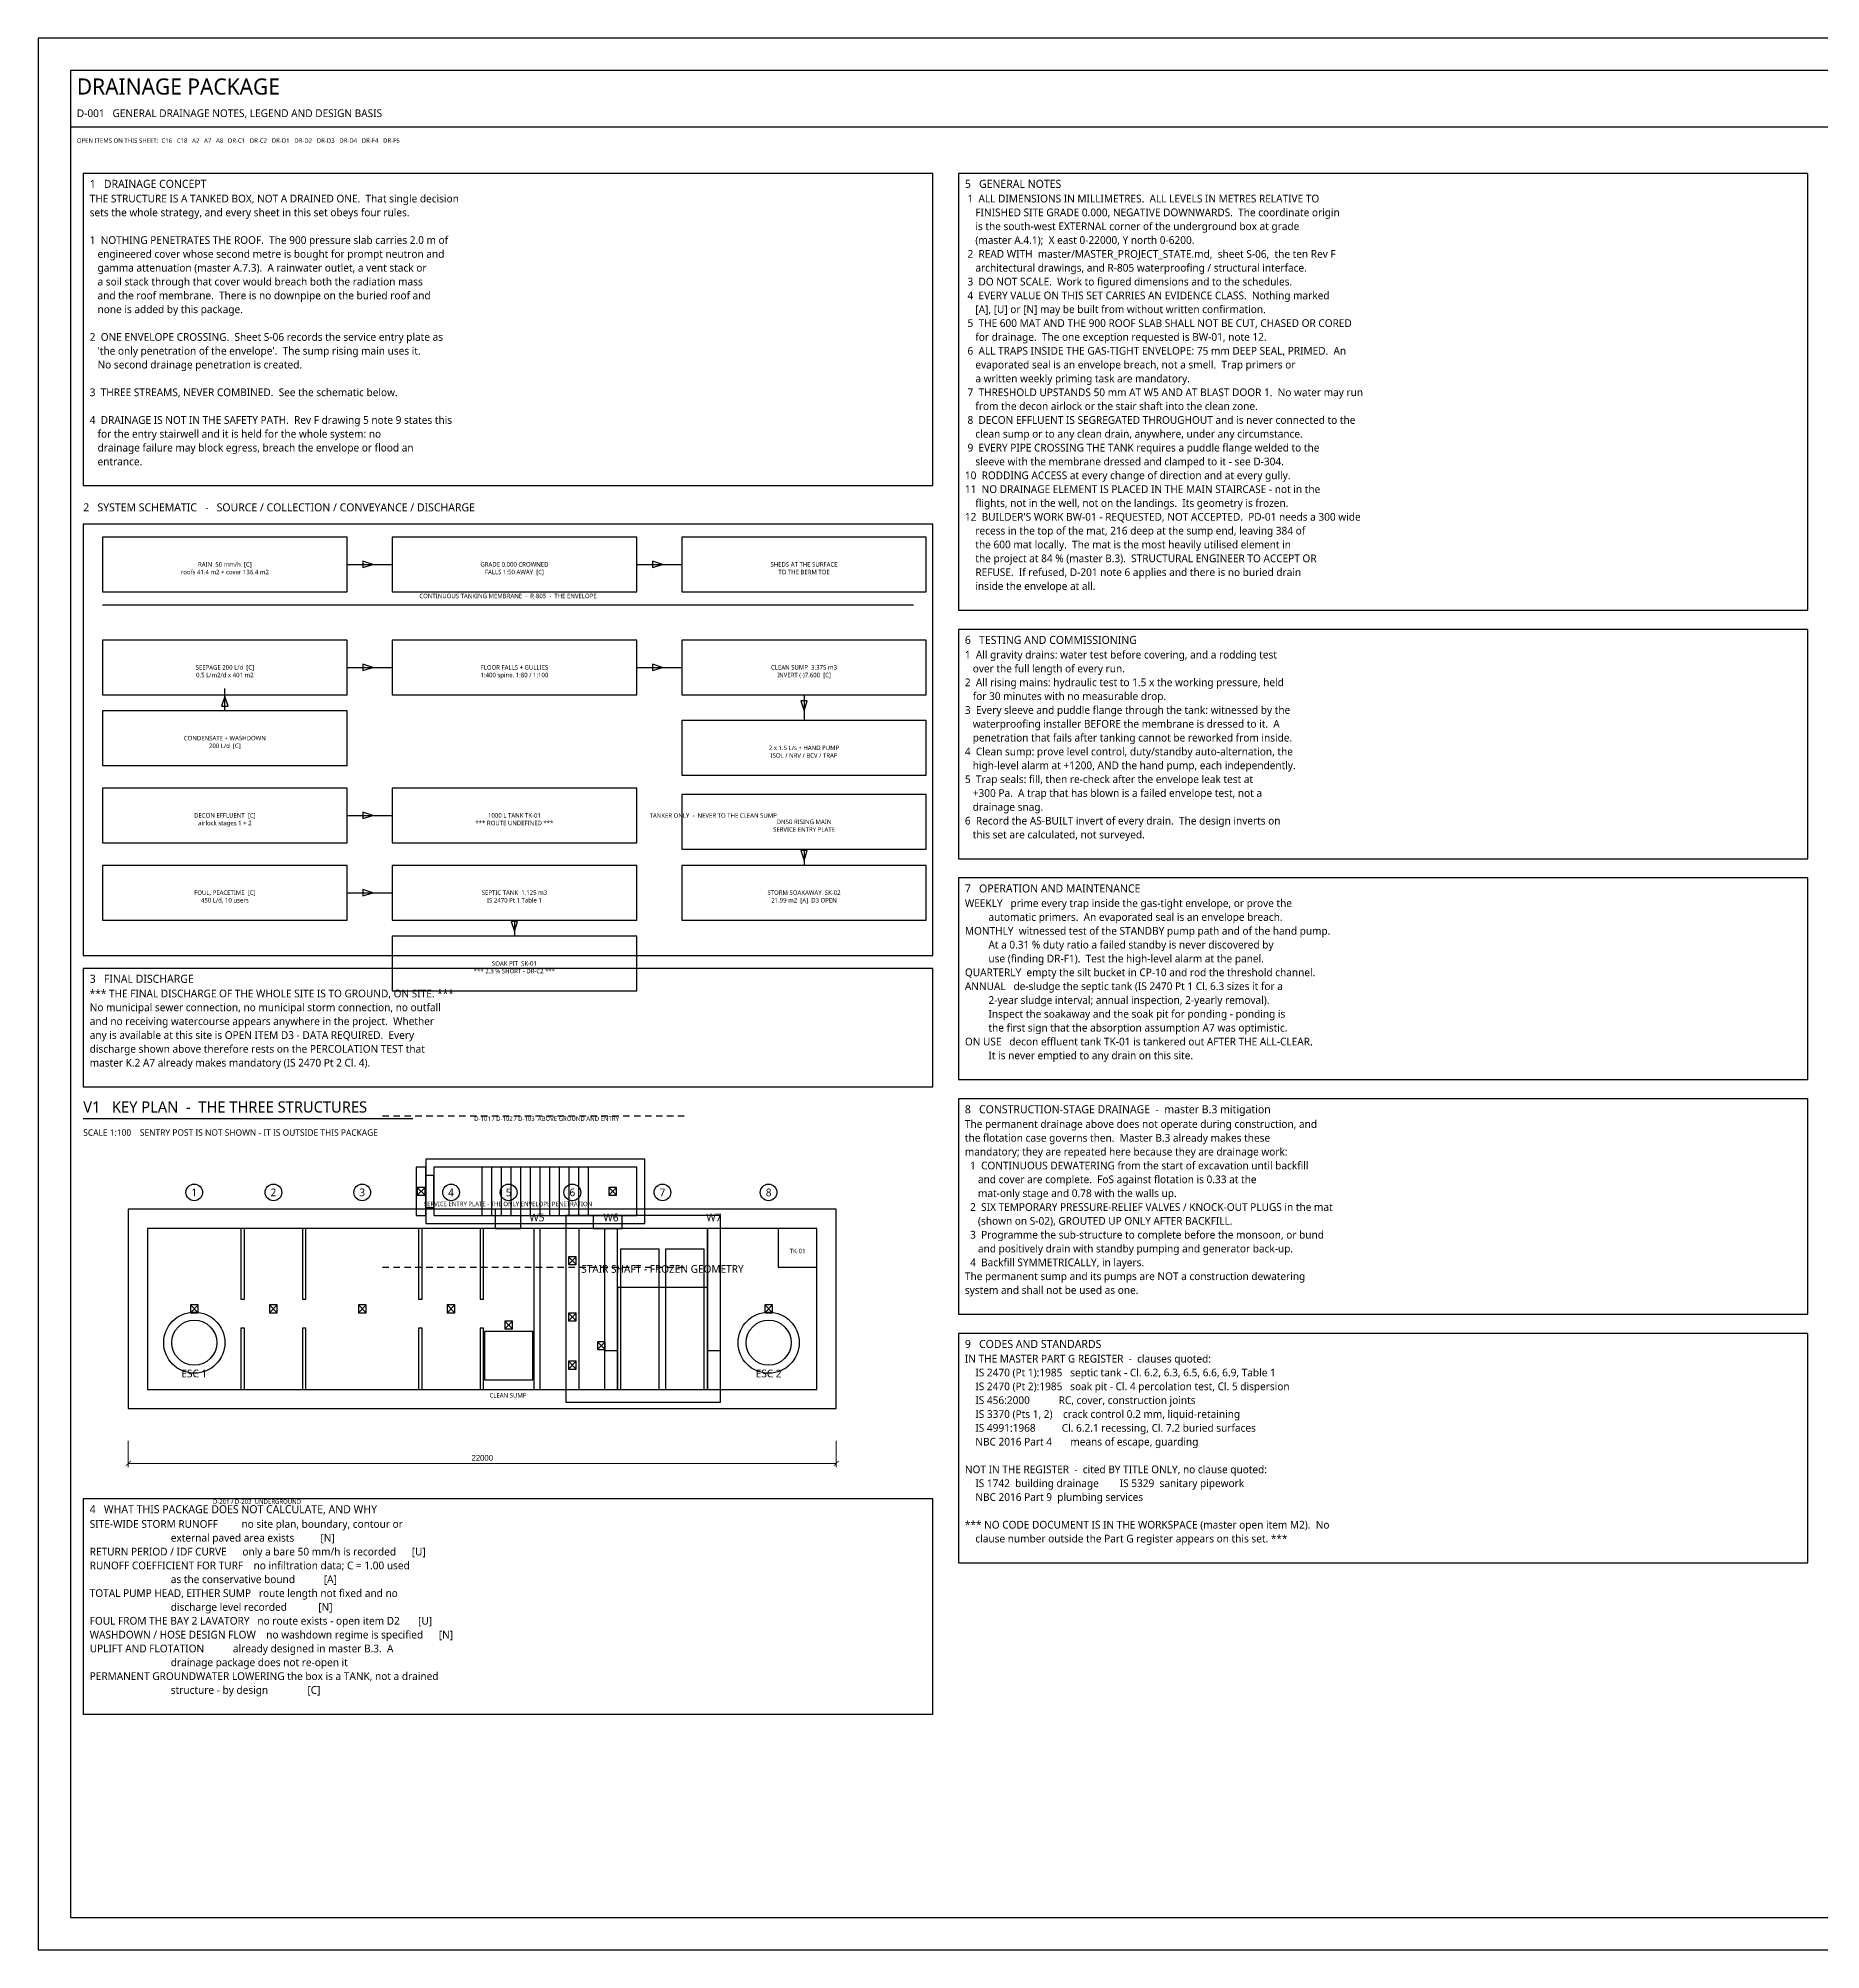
# Model space of a CAD drawing. Header units: millimetres. Extents: x 0 to 841, y 0 to 594.
# Drawn here: x 0 to 554, y 0 to 594 of the extents above; entities that cross this region are included whole.
import ezdxf
from ezdxf.enums import TextEntityAlignment as Align

# ---------------------------------------------------------------- set-up
doc = ezdxf.new("R2010")
doc.units = ezdxf.units.MM
for name, color, linetype in [('M-ARCH', 8, 'Continuous'), ('M-ARCH-HIDDEN', 8, 'Continuous'), ('M-CALLOUT', 2, 'Continuous'), ('M-EXISTING', 8, 'Continuous'), ('M-FLAG', 1, 'Continuous'), ('M-GRID', 5, 'Continuous'), ('M-STRUCT', 7, 'Continuous'), ('M-TEXT', 7, 'Continuous'), ('M-TITLE', 7, 'Continuous'), ('M-WATERPROOF', 30, 'Continuous'), ('P-DRAIN-EFF', 6, 'Continuous'), ('P-DRAIN-RISING', 2, 'Continuous'), ('P-DRAIN-SEEP', 4, 'Continuous'), ('P-DRAIN-SOIL', 1, 'Continuous'), ('P-DRAIN-STORM', 5, 'Continuous'), ('P-DRAIN-WASTE', 3, 'Continuous'), ('P-EQUIP', 2, 'Continuous'), ('S-DIM', 4, 'Continuous'), ('S-NOTE', 7, 'Continuous'), ('S-TEXT', 7, 'Continuous'), ('S-TITLE', 7, 'Continuous')]:
    doc.layers.add(name, color=color, linetype=linetype)
doc.styles.add('OpenSans', font='OpenSans-Regular.ttf')
doc.dimstyles.new('SC-DIM', dxfattribs={"dimtxt": 1.8, "dimasz": 1.6, "dimexe": 1.2, "dimexo": 1, "dimgap": 0.8, "dimtad": 1, "dimdec": 0, "dimblk": 'ARCHTICK', "dimcen": 2.5, "dimclrd": 4, "dimclre": 4, "dimclrt": 4, "dimazin": 3, "dimtfac": 1, "dimtmove": 0, "dimatfit": 3, "dimlwd": 13, "dimlwe": 13})

# ---------------------------------------------------------------- blocks, each defined once
blk = doc.blocks.new('GULLY')
at = {"layer": 'P-EQUIP'}
for p, q in [((-2.2, -2.2), (2.2, 2.2)), ((-2.2, 2.2), (2.2, -2.2))]:
    blk.add_line(p, q, dxfattribs=at)
blk.add_lwpolyline([(-2.2, -2.2), (2.2, -2.2), (2.2, 2.2), (-2.2, 2.2)], close=True, dxfattribs=at)
blk = doc.blocks.new('_ARCHTICK')
at = {"color": 0, "linetype": 'BYBLOCK', "const_width": 0.15}
blk.add_lwpolyline([(-0.5, -0.5), (0.5, 0.5)], dxfattribs=at)

msp = doc.modelspace()

# ---------------------------------------------------------------- linework, layer by layer
at = {"layer": 'M-ARCH'}
for p, q in [((138, 228.15), (138, 243.15)), ((141, 228.15), (141, 243.15)), ((144, 228.15), (144, 243.15)), ((147, 228.15), (147, 243.15)), ((150, 228.15), (150, 243.15)), ((153, 228.15), (153, 243.15)), ((156, 228.15), (156, 243.15)), ((159, 228.15), (159, 243.15)), ((162, 228.15), (162, 243.15)), ((165, 228.15), (165, 243.15)), ((168, 228.15), (168, 243.15)), ((171, 228.15), (171, 243.15))]:
    msp.add_line(p, q, dxfattribs=at)
for points in [[(181, 174.15), (193, 174.15), (193, 217.75), (181, 217.75)], [(195, 174.15), (207, 174.15), (207, 217.75), (195, 217.75)]]:
    msp.add_lwpolyline(points, close=True, dxfattribs=at)
for centre, radius in [((48.5, 188.65), 9.5), ((227, 188.65), 9.5), ((48.5, 188.65), 7), ((227, 188.65), 7)]:
    msp.add_circle(centre, radius, dxfattribs=at)
at = {"layer": 'M-ARCH-HIDDEN'}
msp.add_lwpolyline([(180, 174.15), (208, 174.15), (208, 205.75), (180, 205.75)], close=True, dxfattribs=at)
at = {"layer": 'M-EXISTING'}
for p, q in [((107, 259.15), (109, 259.15)), ((110.4, 259.15), (112.4, 259.15)), ((113.8, 259.15), (115.8, 259.15)), ((117.2, 259.15), (119.2, 259.15)), ((120.6, 259.15), (122.6, 259.15)), ((124, 259.15), (126, 259.15)), ((127.4, 259.15), (129.4, 259.15)), ((130.8, 259.15), (132.8, 259.15)), ((134.2, 259.15), (136.2, 259.15)), ((137.6, 259.15), (139.6, 259.15)), ((141, 259.15), (143, 259.15)), ((144.4, 259.15), (146.4, 259.15)), ((147.8, 259.15), (149.8, 259.15)), ((151.2, 259.15), (153.2, 259.15)), ((154.6, 259.15), (156.6, 259.15)), ((158, 259.15), (160, 259.15)), ((161.4, 259.15), (163.4, 259.15)), ((164.8, 259.15), (166.8, 259.15)), ((168.2, 259.15), (170.2, 259.15)), ((171.6, 259.15), (173.6, 259.15)), ((175, 259.15), (177, 259.15)), ((178.4, 259.15), (180.4, 259.15)), ((181.8, 259.15), (183.8, 259.15)), ((185.2, 259.15), (187.2, 259.15)), ((188.6, 259.15), (190.6, 259.15)), ((192, 259.15), (194, 259.15)), ((195.4, 259.15), (197.4, 259.15)), ((198.8, 259.15), (200.8, 259.15)), ((107, 212.15), (109, 212.15)), ((110.4, 212.15), (112.4, 212.15)), ((113.8, 212.15), (115.8, 212.15)), ((117.2, 212.15), (119.2, 212.15)), ((120.6, 212.15), (122.6, 212.15)), ((124, 212.15), (126, 212.15)), ((127.4, 212.15), (129.4, 212.15)), ((130.8, 212.15), (132.8, 212.15)), ((134.2, 212.15), (136.2, 212.15)), ((137.6, 212.15), (139.6, 212.15)), ((141, 212.15), (143, 212.15)), ((144.4, 212.15), (146.4, 212.15)), ((147.8, 212.15), (149.8, 212.15)), ((151.2, 212.15), (153.2, 212.15)), ((154.6, 212.15), (156.6, 212.15)), ((158, 212.15), (160, 212.15)), ((161.4, 212.15), (163.4, 212.15)), ((164.8, 212.15), (166.8, 212.15)), ((168.2, 212.15), (170.2, 212.15)), ((171.6, 212.15), (173.6, 212.15)), ((175, 212.15), (177, 212.15)), ((178.4, 212.15), (180.4, 212.15)), ((181.8, 212.15), (183.8, 212.15)), ((185.2, 212.15), (187.2, 212.15)), ((188.6, 212.15), (190.6, 212.15)), ((192, 212.15), (194, 212.15)), ((195.4, 212.15), (197.4, 212.15)), ((198.8, 212.15), (200.8, 212.15))]:
    msp.add_line(p, q, dxfattribs=at)
at = {"layer": 'M-FLAG'}
for points in [[(110, 297.975), (186, 297.975), (186, 314.975), (110, 314.975)], [(120.5, 230.65), (123, 230.65), (123, 240.65), (120.5, 240.65)], [(172.5, 224.15), (181.5, 224.15), (181.5, 228.15), (172.5, 228.15)], [(176, 174.15), (180, 174.15), (180, 186.15), (176, 186.15)], [(208, 174.15), (212, 174.15), (212, 186.15), (208, 186.15)]]:
    msp.add_lwpolyline(points, close=True, dxfattribs=at)
at = {"layer": 'M-GRID'}
for centre in [(48.5, 235.35), (73.1, 235.35), (100.7, 235.35), (128.3, 235.35), (146.2, 235.35), (166, 235.35), (194, 235.35), (227, 235.35)]:
    msp.add_circle(centre, 2.6, dxfattribs=at)
at = {"layer": 'M-STRUCT'}
for points in [[(120.5, 225.65), (188.5, 225.65), (188.5, 245.65), (120.5, 245.65)], [(123, 228.15), (186, 228.15), (186, 243.15), (123, 243.15)], [(28, 168.15), (248, 168.15), (248, 230.15), (28, 230.15)], [(164, 170.15), (212, 170.15), (212, 228.15), (164, 228.15)], [(34, 174.15), (242, 174.15), (242, 224.15), (34, 224.15)], [(63, 202.15), (64.1, 202.15), (64.1, 224.15), (63, 224.15)], [(82.1, 202.15), (83.2, 202.15), (83.2, 224.15), (82.1, 224.15)], [(118.2, 202.15), (119.3, 202.15), (119.3, 224.15), (118.2, 224.15)], [(137.3, 202.15), (138.4, 202.15), (138.4, 224.15), (137.3, 224.15)], [(154, 174.15), (156, 174.15), (156, 224.15), (154, 224.15)], [(168, 174.15), (208, 174.15), (208, 224.15), (168, 224.15)], [(176, 174.15), (180, 174.15), (180, 224.15), (176, 224.15)], [(208, 174.15), (212, 174.15), (212, 224.15), (208, 224.15)], [(63, 174.15), (64.1, 174.15), (64.1, 193.15), (63, 193.15)], [(82.1, 174.15), (83.2, 174.15), (83.2, 193.15), (82.1, 193.15)], [(118.2, 174.15), (119.3, 174.15), (119.3, 193.15), (118.2, 193.15)], [(137.3, 174.15), (138.4, 174.15), (138.4, 193.15), (137.3, 193.15)]]:
    msp.add_lwpolyline(points, close=True, dxfattribs=at)
at = {"layer": 'M-TITLE'}
msp.add_line((10, 566.5), (831, 566.5), dxfattribs=at)
msp.add_lwpolyline([(14, 308.975), (278, 308.975), (278, 442.975), (14, 442.975)], close=True, dxfattribs=at)
at = {"layer": 'M-WATERPROOF'}
msp.add_line((20, 417.975), (272, 417.975), dxfattribs=at)
at = {"layer": 'P-DRAIN-EFF'}
msp.add_line((96, 352.475), (110, 352.475), dxfattribs=at)
for points in [[(20, 343.975), (96, 343.975), (96, 360.975), (20, 360.975)], [(110, 343.975), (186, 343.975), (186, 360.975), (110, 360.975)], [(104, 352.475), (100.92, 353.465), (100.92, 351.485)], [(229.98, 212.15), (241.98, 212.15), (241.98, 224.15), (229.98, 224.15)]]:
    msp.add_lwpolyline(points, close=True, dxfattribs=at)
at = {"layer": 'P-DRAIN-RISING'}
for p, q in [((238, 389.975), (238, 381.975)), ((238, 341.975), (238, 336.975))]:
    msp.add_line(p, q, dxfattribs=at)
for points in [[(238, 384.975), (238.99, 388.055), (237.01, 388.055)], [(200, 341.975), (276, 341.975), (276, 358.975), (200, 358.975)], [(238, 338.475), (238.99, 341.555), (237.01, 341.555)], [(141.98, 224.15), (149.98, 224.15), (149.98, 230.15), (141.98, 230.15)]]:
    msp.add_lwpolyline(points, close=True, dxfattribs=at)
at = {"layer": 'P-DRAIN-SEEP'}
msp.add_line((96, 398.475), (110, 398.475), dxfattribs=at)
for points in [[(20, 389.975), (96, 389.975), (96, 406.975), (20, 406.975)], [(104, 398.475), (100.92, 399.465), (100.92, 397.485)]]:
    msp.add_lwpolyline(points, close=True, dxfattribs=at)
at = {"layer": 'P-DRAIN-SOIL'}
for p, q in [((96, 328.475), (110, 328.475)), ((148, 319.975), (148, 314.975))]:
    msp.add_line(p, q, dxfattribs=at)
for points in [[(20, 319.975), (96, 319.975), (96, 336.975), (20, 336.975)], [(110, 319.975), (186, 319.975), (186, 336.975), (110, 336.975)], [(104, 328.475), (100.92, 329.465), (100.92, 327.485)], [(148, 316.475), (148.99, 319.555), (147.01, 319.555)]]:
    msp.add_lwpolyline(points, close=True, dxfattribs=at)
at = {"layer": 'P-DRAIN-STORM'}
for p, q in [((96, 430.475), (110, 430.475)), ((186, 430.475), (200, 430.475))]:
    msp.add_line(p, q, dxfattribs=at)
for points in [[(20, 421.975), (96, 421.975), (96, 438.975), (20, 438.975)], [(110, 421.975), (186, 421.975), (186, 438.975), (110, 438.975)], [(200, 421.975), (276, 421.975), (276, 438.975), (200, 438.975)], [(104, 430.475), (100.92, 431.465), (100.92, 429.485)], [(194, 430.475), (190.92, 431.465), (190.92, 429.485)], [(117.5, 228.15), (120.5, 228.15), (120.5, 243.15), (117.5, 243.15)]]:
    msp.add_lwpolyline(points, close=True, dxfattribs=at)
at = {"layer": 'P-DRAIN-WASTE'}
for p, q in [((186, 398.475), (200, 398.475)), ((58, 384.975), (58, 391.975))]:
    msp.add_line(p, q, dxfattribs=at)
for points in [[(110, 389.975), (186, 389.975), (186, 406.975), (110, 406.975)], [(194, 398.475), (190.92, 399.465), (190.92, 397.485)], [(58, 389.475), (57.01, 386.395), (58.99, 386.395)], [(20, 367.975), (96, 367.975), (96, 384.975), (20, 384.975)]]:
    msp.add_lwpolyline(points, close=True, dxfattribs=at)
at = {"layer": 'P-EQUIP'}
for points in [[(200, 389.975), (276, 389.975), (276, 406.975), (200, 406.975)], [(200, 364.975), (276, 364.975), (276, 381.975), (200, 381.975)], [(200, 319.975), (276, 319.975), (276, 336.975), (200, 336.975)], [(138.68, 177.15), (153.68, 177.15), (153.68, 192.15), (138.68, 192.15)]]:
    msp.add_lwpolyline(points, close=True, dxfattribs=at)
at = {"layer": 'S-TITLE'}
msp.add_line((14, 258.35), (116.461, 258.35), dxfattribs=at)
for points in [[(0, 0), (841, 0), (841, 594), (0, 594)], [(10, 10), (831, 10), (831, 584), (10, 584)], [(14, 454.975), (278, 454.975), (278, 552), (14, 552)], [(286, 416.275), (550, 416.275), (550, 552), (286, 552)], [(286, 339.05), (550, 339.05), (550, 410.275), (286, 410.275)], [(286, 270.425), (550, 270.425), (550, 333.05), (286, 333.05)], [(14, 268.15), (278, 268.15), (278, 304.975), (14, 304.975)], [(286, 197.5), (550, 197.5), (550, 264.425), (286, 264.425)], [(286, 120.275), (550, 120.275), (550, 191.5), (286, 191.5)], [(14, 73.225), (278, 73.225), (278, 140.15), (14, 140.15)]]:
    msp.add_lwpolyline(points, close=True, dxfattribs=at)

# ---------------------------------------------------------------- block references
at = {"xscale": 0.55, "yscale": 0.55}
for p in [(119, 235.65), (178.5, 235.65), (166, 214.15), (48.5, 199.15), (73.1, 199.15), (100.7, 199.15), (128.3, 199.15), (166, 196.65), (227, 199.15), (146.2, 194.15), (175, 187.75), (166, 181.65)]:
    msp.add_blockref('GULLY', p, dxfattribs=at)

# ---------------------------------------------------------------- texts
at = {"layer": 'M-CALLOUT', "style": 'OpenSans'}
for s, p in [('D-101 / D-102 / D-103  ABOVE GROUND AND ENTRY', (158, 257.15)), ('D-201 / D-203  UNDERGROUND', (68, 138.15))]:
    msp.add_text(s, height=1.4, dxfattribs=at).set_placement(p, align=Align.BOTTOM_CENTER)
at = {"layer": 'M-FLAG', "style": 'OpenSans'}
msp.add_text('OPEN ITEMS ON THIS SHEET:  C16   C18   A2   A7   A8   DR-C1   DR-C2   DR-D1   DR-D2   DR-D3   DR-D4   DR-F4   DR-F5', height=1.4, dxfattribs=at).set_placement((12, 561.5))
msp.add_text('TANKER ONLY  -  NEVER TO THE CLEAN SUMP', height=1.4, dxfattribs=at).set_placement((190, 352.475), align=Align.MIDDLE_LEFT)
msp.add_text('SERVICE ENTRY PLATE - THE ONLY ENVELOPE PENETRATION', height=1.4, dxfattribs=at).set_placement((146, 230.65), align=Align.BOTTOM_CENTER)
at = {"layer": 'M-GRID', "style": 'OpenSans'}
for s, p in [('1', (48.5, 235.35)), ('2', (73.1, 235.35)), ('3', (100.7, 235.35)), ('4', (128.3, 235.35)), ('5', (146.2, 235.35)), ('6', (166, 235.35)), ('7', (194, 235.35)), ('8', (227, 235.35))]:
    msp.add_text(s, height=2.4, dxfattribs=at).set_placement(p, align=Align.MIDDLE_CENTER)
at = {"layer": 'M-TEXT', "style": 'OpenSans'}
for s, p in [('roofs 41.4 m2 + cover 136.4 m2', (58, 428.13)), ('RAIN  50 mm/h  [C]', (58, 430.51)), ('GRADE 0.000 CROWNED', (148, 430.51)), ('FALLS 1:50 AWAY  [C]', (148, 428.13)), ('SHEDS AT THE SURFACE', (238, 430.51)), ('TO THE BERM TOE', (238, 428.13)), ('SEEPAGE 200 L/d  [C]', (58, 398.51)), ('FLOOR FALLS + GULLIES', (148, 398.51)), ('CLEAN SUMP  3.375 m3', (238, 398.51)), ('0.5 L/m2/d x 401 m2', (58, 396.13)), ('1:400 spine, 1:80 / 1:100', (148, 396.13)), ('INVERT (-)7.600  [C]', (238, 396.13)), ('CONDENSATE + WASHDOWN', (58, 376.51)), ('200 L/d  [C]', (58, 374.13)), ('2 x 1.5 L/s + HAND PUMP', (238, 373.51)), ('ISOL / NRV / BCV / TRAP', (238, 371.13)), ('DECON EFFLUENT  [C]', (58, 352.51)), ('airlock stages 1 + 2', (58, 350.13)), ('*** ROUTE UNDEFINED ***', (148, 350.13)), ('1000 L TANK TK-01', (148, 352.51)), ('DN50 RISING MAIN', (238, 350.51)), ('SERVICE ENTRY PLATE', (238, 348.13)), ('FOUL, PEACETIME  [C]', (58, 328.51)), ('450 L/d, 10 users', (58, 326.13)), ('SEPTIC TANK  1.125 m3', (148, 328.51)), ('IS 2470 Pt 1 Table 1', (148, 326.13)), ('STORM SOAKAWAY  SK-02', (238, 328.51)), ('21.99 m2  [A]  D3 OPEN', (238, 326.13)), ('*** 2.3 % SHORT - DR-C2 ***', (148, 304.13)), ('SOAK PIT  SK-01', (148, 306.51)), ('TK-01', (236, 217.15))]:
    msp.add_text(s, height=1.4, dxfattribs=at).set_placement(p, align=Align.MIDDLE_CENTER)
for s, height, p in [('W5', 2.4, (155, 225.65)), ('W6', 2.4, (178, 225.65)), ('W7', 2.4, (210, 225.65)), ('STAIR SHAFT - FROZEN GEOMETRY', 2.4, (194, 209.65)), ('ESC 1', 2.4, (48.5, 177.15)), ('ESC 2', 2.4, (227, 177.15)), ('CLEAN SUMP', 1.4, (146, 171.15))]:
    msp.add_text(s, height=height, dxfattribs=at).set_placement(p, align=Align.BOTTOM_CENTER)
at = {"layer": 'M-TITLE', "style": 'OpenSans'}
for s, height, p in [('DRAINAGE PACKAGE', 5, (12, 576.5)), ('D-001   GENERAL DRAINAGE NOTES, LEGEND AND DESIGN BASIS', 2.4, (12, 569.5)), ('2   SYSTEM SCHEMATIC   -   SOURCE / COLLECTION / CONVEYANCE / DISCHARGE', 2.5, (14, 446.975))]:
    msp.add_text(s, height=height, dxfattribs=at).set_placement(p)
at = {"layer": 'M-WATERPROOF', "style": 'OpenSans'}
msp.add_text('CONTINUOUS TANKING MEMBRANE  -  R-805  -  THE ENVELOPE', height=1.4, dxfattribs=at).set_placement((146, 419.575), align=Align.BOTTOM_CENTER)
at = {"layer": 'S-NOTE', "style": 'OpenSans'}
for s, p in [('THE STRUCTURE IS A TANKED BOX, NOT A DRAINED ONE.  That single decision', (16, 542.975)), ('sets the whole strategy, and every sheet in this set obeys four rules.', (16, 538.675)), (' 1  ALL DIMENSIONS IN MILLIMETRES.  ALL LEVELS IN METRES RELATIVE TO', (288, 542.975)), ('    FINISHED SITE GRADE 0.000, NEGATIVE DOWNWARDS.  The coordinate origin', (288, 538.675)), ('    is the south-west EXTERNAL corner of the underground box at grade', (288, 534.375)), ('1  NOTHING PENETRATES THE ROOF.  The 900 pressure slab carries 2.0 m of', (16, 530.075)), ('    (master A.4.1);  X east 0-22000, Y north 0-6200.', (288, 530.075)), ('   engineered cover whose second metre is bought for prompt neutron and', (16, 525.775)), ('   gamma attenuation (master A.7.3).  A rainwater outlet, a vent stack or', (16, 521.475)), (' 2  READ WITH  master/MASTER_PROJECT_STATE.md,  sheet S-06,  the ten Rev F', (288, 525.775)), ('    architectural drawings, and R-805 waterproofing / structural interface.', (288, 521.475)), ('   a soil stack through that cover would breach both the radiation mass', (16, 517.175)), (' 3  DO NOT SCALE.  Work to figured dimensions and to the schedules.', (288, 517.175)), ('   and the roof membrane.  There is no downpipe on the buried roof and', (16, 512.875)), ('   none is added by this package.', (16, 508.575)), (' 4  EVERY VALUE ON THIS SET CARRIES AN EVIDENCE CLASS.  Nothing marked', (288, 512.875)), ('    [A], [U] or [N] may be built from without written confirmation.', (288, 508.575)), (' 5  THE 600 MAT AND THE 900 ROOF SLAB SHALL NOT BE CUT, CHASED OR CORED', (288, 504.275)), ('2  ONE ENVELOPE CROSSING.  Sheet S-06 records the service entry plate as', (16, 499.975)), ('    for drainage.  The one exception requested is BW-01, note 12.', (288, 499.975)), ("   'the only penetration of the envelope'.  The sump rising main uses it.", (16, 495.675)), ('   No second drainage penetration is created.', (16, 491.375)), (' 6  ALL TRAPS INSIDE THE GAS-TIGHT ENVELOPE: 75 mm DEEP SEAL, PRIMED.  An', (288, 495.675)), ('    evaporated seal is an envelope breach, not a smell.  Trap primers or', (288, 491.375)), ('    a written weekly priming task are mandatory.', (288, 487.075)), ('3  THREE STREAMS, NEVER COMBINED.  See the schematic below.', (16, 482.775)), (' 7  THRESHOLD UPSTANDS 50 mm AT W5 AND AT BLAST DOOR 1.  No water may run', (288, 482.775)), ('4  DRAINAGE IS NOT IN THE SAFETY PATH.  Rev F drawing 5 note 9 states this', (16, 474.175)), (' 8  DECON EFFLUENT IS SEGREGATED THROUGHOUT and is never connected to the', (288, 474.175)), ('    from the decon airlock or the stair shaft into the clean zone.', (288, 478.475)), ('   for the entry stairwell and it is held for the whole system: no', (16, 469.875)), ('    clean sump or to any clean drain, anywhere, under any circumstance.', (288, 469.875)), ('   drainage failure may block egress, breach the envelope or flood an', (16, 465.575)), ('   entrance.', (16, 461.275)), (' 9  EVERY PIPE CROSSING THE TANK requires a puddle flange welded to the', (288, 465.575)), ('    sleeve with the membrane dressed and clamped to it - see D-304.', (288, 461.275)), ('10  RODDING ACCESS at every change of direction and at every gully.', (288, 456.975)), ('11  NO DRAINAGE ELEMENT IS PLACED IN THE MAIN STAIRCASE - not in the', (288, 452.675)), ("12  BUILDER'S WORK BW-01 - REQUESTED, NOT ACCEPTED.  PD-01 needs a 300 wide", (288, 444.075)), ('    flights, not in the well, not on the landings.  Its geometry is frozen.', (288, 448.375)), ('    recess in the top of the mat, 216 deep at the sump end, leaving 384 of', (288, 439.775)), ('    the 600 mat locally.  The mat is the most heavily utilised element in', (288, 435.475)), ('    the project at 84 % (master B.3).  STRUCTURAL ENGINEER TO ACCEPT OR', (288, 431.175)), ('    REFUSE.  If refused, D-201 note 6 applies and there is no buried drain', (288, 426.875)), ('    inside the envelope at all.', (288, 422.575)), ('1  All gravity drains: water test before covering, and a rodding test', (288, 401.25)), ('   over the full length of every run.', (288, 396.95)), ('2  All rising mains: hydraulic test to 1.5 x the working pressure, held', (288, 392.65)), ('3  Every sleeve and puddle flange through the tank: witnessed by the', (288, 384.05)), ('   for 30 minutes with no measurable drop.', (288, 388.35)), ('   waterproofing installer BEFORE the membrane is dressed to it.  A', (288, 379.75)), ('   penetration that fails after tanking cannot be reworked from inside.', (288, 375.45)), ('4  Clean sump: prove level control, duty/standby auto-alternation, the', (288, 371.15)), ('   high-level alarm at +1200, AND the hand pump, each independently.', (288, 366.85)), ('5  Trap seals: fill, then re-check after the envelope leak test at', (288, 362.55)), ('   +300 Pa.  A trap that has blown is a failed envelope test, not a', (288, 358.25)), ('   drainage snag.', (288, 353.95)), ('6  Record the AS-BUILT invert of every drain.  The design inverts on', (288, 349.65)), ('   this set are calculated, not surveyed.', (288, 345.35)), ('WEEKLY   prime every trap inside the gas-tight envelope, or prove the', (288, 324.025)), ('         automatic primers.  An evaporated seal is an envelope breach.', (288, 319.725)), ('MONTHLY  witnessed test of the STANDBY pump path and of the hand pump.', (288, 315.425)), ('         At a 0.31 % duty ratio a failed standby is never discovered by', (288, 311.125)), ('         use (finding DR-F1).  Test the high-level alarm at the panel.', (288, 306.825)), ('QUARTERLY  empty the silt bucket in CP-10 and rod the threshold channel.', (288, 302.525)), ('*** THE FINAL DISCHARGE OF THE WHOLE SITE IS TO GROUND, ON SITE. ***', (16, 295.95)), ('ANNUAL   de-sludge the septic tank (IS 2470 Pt 1 Cl. 6.3 sizes it for a', (288, 298.225)), ('No municipal sewer connection, no municipal storm connection, no outfall', (16, 291.65)), ('         Inspect the soakaway and the soak pit for ponding - ponding is', (288, 289.625)), ('         2-year sludge interval; annual inspection, 2-yearly removal).', (288, 293.925)), ('and no receiving watercourse appears anywhere in the project.  Whether', (16, 287.35)), ('any is available at this site is OPEN ITEM D3 - DATA REQUIRED.  Every', (16, 283.05)), ('         the first sign that the absorption assumption A7 was optimistic.', (288, 285.325)), ('discharge shown above therefore rests on the PERCOLATION TEST that', (16, 278.75)), ('ON USE   decon effluent tank TK-01 is tankered out AFTER THE ALL-CLEAR.', (288, 281.025)), ('         It is never emptied to any drain on this site.', (288, 276.725)), ('master K.2 A7 already makes mandatory (IS 2470 Pt 2 Cl. 4).', (16, 274.45)), ('The permanent drainage above does not operate during construction, and', (288, 255.4)), ('the flotation case governs then.  Master B.3 already makes these', (288, 251.1)), ('mandatory; they are repeated here because they are drainage work:', (288, 246.8)), ('  1  CONTINUOUS DEWATERING from the start of excavation until backfill', (288, 242.5)), ('     and cover are complete.  FoS against flotation is 0.33 at the', (288, 238.2)), ('  2  SIX TEMPORARY PRESSURE-RELIEF VALVES / KNOCK-OUT PLUGS in the mat', (288, 229.6)), ('     mat-only stage and 0.78 with the walls up.', (288, 233.9)), ('     (shown on S-02), GROUTED UP ONLY AFTER BACKFILL.', (288, 225.3)), ('  3  Programme the sub-structure to complete before the monsoon, or bund', (288, 221)), ('  4  Backfill SYMMETRICALLY, in layers.', (288, 212.4)), ('     and positively drain with standby pumping and generator back-up.', (288, 216.7)), ('The permanent sump and its pumps are NOT a construction dewatering', (288, 208.1)), ('system and shall not be used as one.', (288, 203.8)), ('IN THE MASTER PART G REGISTER  -  clauses quoted:', (288, 182.475)), ('    IS 2470 (Pt 1):1985   septic tank - Cl. 6.2, 6.3, 6.5, 6.6, 6.9, Table 1', (288, 178.175)), ('    IS 2470 (Pt 2):1985   soak pit - Cl. 4 percolation test, Cl. 5 dispersion', (288, 173.875)), ('    IS 456:2000           RC, cover, construction joints', (288, 169.575)), ('    IS 3370 (Pts 1, 2)    crack control 0.2 mm, liquid-retaining', (288, 165.275)), ('    IS 4991:1968          Cl. 6.2.1 recessing, Cl. 7.2 buried surfaces', (288, 160.975)), ('    NBC 2016 Part 4       means of escape, guarding', (288, 156.675)), ('NOT IN THE REGISTER  -  cited BY TITLE ONLY, no clause quoted:', (288, 148.075)), ('    IS 1742  building drainage        IS 5329  sanitary pipework', (288, 143.775)), ('    NBC 2016 Part 9  plumbing services', (288, 139.475)), ('SITE-WIDE STORM RUNOFF         no site plan, boundary, contour or', (16, 131.125)), ('*** NO CODE DOCUMENT IS IN THE WORKSPACE (master open item M2).  No', (288, 130.875)), ('RETURN PERIOD / IDF CURVE      only a bare 50 mm/h is recorded      [U]', (16, 122.525)), ('                               external paved area exists          [N]', (16, 126.825)), ('    clause number outside the Part G register appears on this set. ***', (288, 126.575)), ('RUNOFF COEFFICIENT FOR TURF    no infiltration data; C = 1.00 used', (16, 118.225)), ('                               as the conservative bound           [A]', (16, 113.925)), ('TOTAL PUMP HEAD, EITHER SUMP   route length not fixed and no', (16, 109.625)), ('                               discharge level recorded            [N]', (16, 105.325)), ('FOUL FROM THE BAY 2 LAVATORY   no route exists - open item D2       [U]', (16, 101.025)), ('WASHDOWN / HOSE DESIGN FLOW    no washdown regime is specified      [N]', (16, 96.725)), ('UPLIFT AND FLOTATION           already designed in master B.3.  A', (16, 92.425)), ('                               drainage package does not re-open it', (16, 88.125)), ('PERMANENT GROUNDWATER LOWERING the box is a TANK, not a drained', (16, 83.825)), ('                               structure - by design               [C]', (16, 79.525))]:
    msp.add_text(s, height=2.4, dxfattribs=at).set_placement(p)
at = {"layer": 'S-TEXT', "style": 'OpenSans'}
msp.add_text('SCALE 1:100    SENTRY POST IS NOT SHOWN - IT IS OUTSIDE THIS PACKAGE', height=2, dxfattribs=at).set_placement((14, 252.95))
at = {"layer": 'S-TITLE', "style": 'OpenSans'}
for s, height, p in [('1   DRAINAGE CONCEPT', 2.5, (16, 547.5)), ('5   GENERAL NOTES', 2.5, (288, 547.5)), ('6   TESTING AND COMMISSIONING', 2.5, (288, 405.775)), ('7   OPERATION AND MAINTENANCE', 2.5, (288, 328.55)), ('3   FINAL DISCHARGE', 2.5, (16, 300.475)), ('V1   KEY PLAN  -  THE THREE STRUCTURES', 3.5, (14, 260.15)), ('8   CONSTRUCTION-STAGE DRAINAGE  -  master B.3 mitigation', 2.5, (288, 259.925)), ('9   CODES AND STANDARDS', 2.5, (288, 187)), ('4   WHAT THIS PACKAGE DOES NOT CALCULATE, AND WHY', 2.5, (16, 135.65))]:
    msp.add_text(s, height=height, dxfattribs=at).set_placement(p)

# ---------------------------------------------------------------- dimensions: what is measured, and where the dimension line sits
at = {"layer": 'S-DIM'}
msp.add_linear_dim(base=(28, 151.15), p1=(28, 159.15), p2=(248, 159.15), dimstyle='SC-DIM', override={"dimlfac": 100}, dxfattribs=at).render()

doc.saveas('drawing.dxf')
